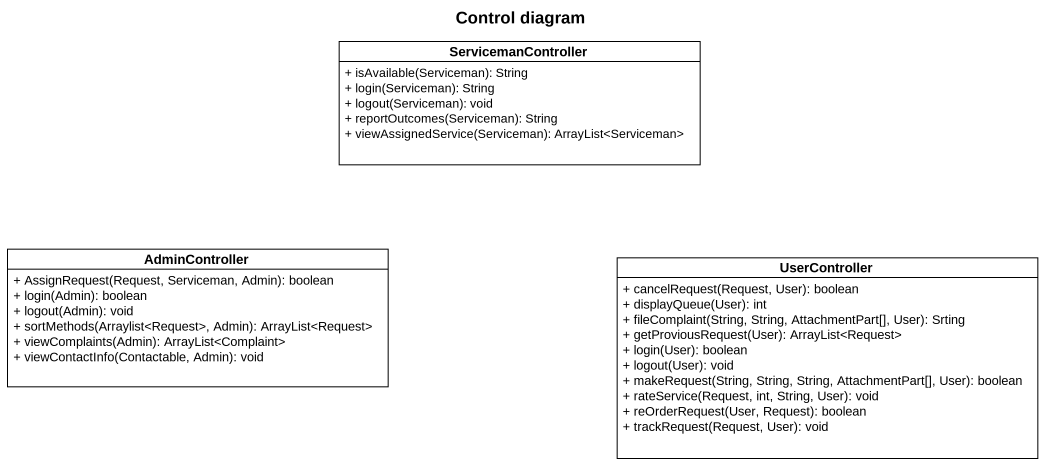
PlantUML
@startuml
title Control diagram
hide circle
hide empty members
skinparam classAttributeIconSize 0
class ServicemanController {
  + isAvailable(Serviceman): String
  + login(Serviceman): String
  + logout(Serviceman): void
  + reportOutcomes(Serviceman): String
  + viewAssignedService(Serviceman): ArrayList<Serviceman>
}
class AdminController {
  + AssignRequest(Request, Serviceman, Admin): boolean
  + login(Admin): boolean
  + logout(Admin): void
  + sortMethods(Arraylist<Request>, Admin): ArrayList<Request>
  + viewComplaints(Admin): ArrayList<Complaint>
  + viewContactInfo(Contactable, Admin): void
}
class UserController {
  + cancelRequest(Request, User): boolean
  + displayQueue(User): int
  + fileComplaint(String, String, AttachmentPart[], User): Srting
  + getProviousRequest(User): ArrayList<Request>
  + login(User): boolean
  + logout(User): void
  + makeRequest(String, String, String, AttachmentPart[], User): boolean
  + rateService(Request, int, String, User): void
  + reOrderRequest(User, Request): boolean
  + trackRequest(Request, User): void
}
@enduml
